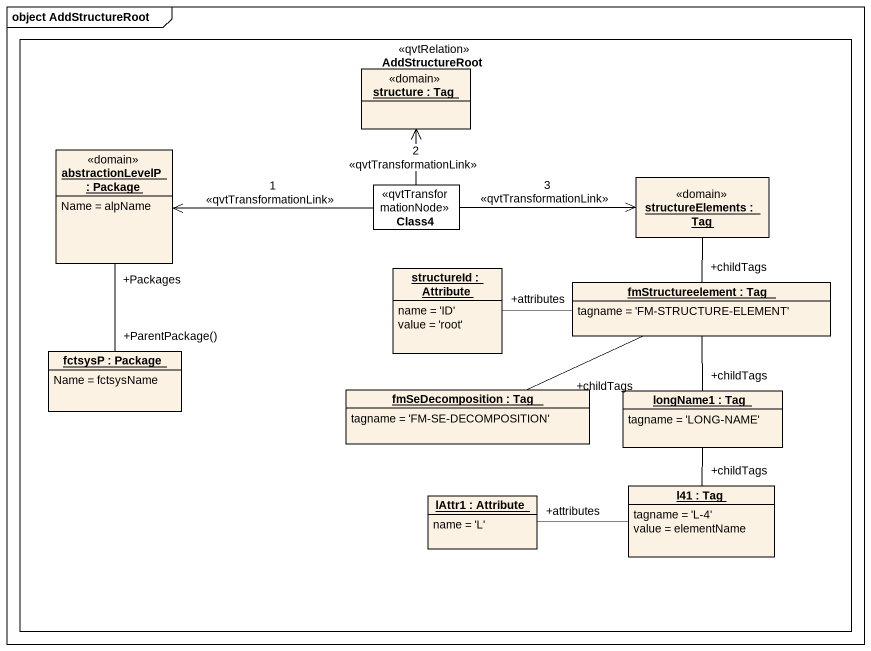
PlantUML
@startuml
mainframe object AddStructureRoot
hide circle
hide empty members
rectangle AddStructureRoot <<qvtRelation>> #FFFFFF {
  object "structure : Tag" as structure <<domain>>
  object "abstractionLevelP : Package" as abstractionLevelP <<domain>> {
    Name = alpName
  }
  class Class4 <<qvtTransformationNode>> #FFFFFF
  object "structureElements : Tag" as structureElements <<domain>>
  object "structureId : Attribute" as structureId {
    name = 'ID'
    value = 'root'
  }
  object "fmStructureelement : Tag" as fmStructureelement {
    tagname = 'FM-STRUCTURE-ELEMENT'
  }
  object "fctsysP : Package" as fctsysP {
    Name = fctsysName
  }
  object "fmSeDecomposition : Tag" as fmSeDecomposition {
    tagname = 'FM-SE-DECOMPOSITION'
  }
  object "longName1 : Tag" as longName1 {
    tagname = 'LONG-NAME'
  }
  object "l41 : Tag" as l41 {
    tagname = 'L-4'
    value = elementName
  }
  object "lAttr1 : Attribute" as lAttr1 {
    name = 'L'
  }
}
abstractionLevelP "+Packages" -- "+ParentPackage()" fctsysP
Class4 -up-> structure : 2\n<<qvtTransformationLink>>
Class4 -left-> abstractionLevelP : 1\n<<qvtTransformationLink>>
Class4 -right-> structureElements : 3\n<<qvtTransformationLink>>
structureElements -- "+childTags" fmStructureelement
fmStructureelement -left- "+attributes" structureId
fmStructureelement -left- "+childTags" fmSeDecomposition
fmStructureelement -- "+childTags" longName1
longName1 -- "+childTags" l41
l41 -left- "+attributes" lAttr1
@enduml
